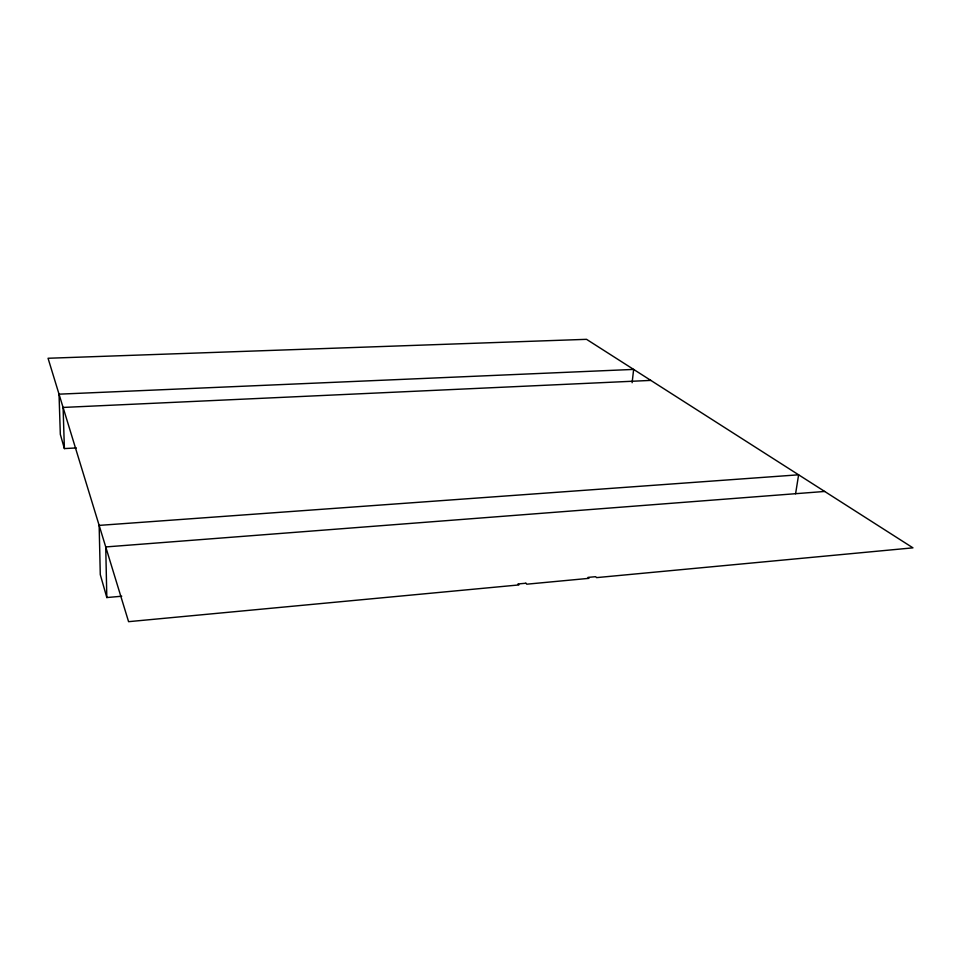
<?xml version="1.0" encoding="UTF-8"?>
<svg xmlns="http://www.w3.org/2000/svg" width="961" height="961" viewBox="0 0 961 961"><rect width="100%" height="100%" fill="white"/><g stroke="black" fill="none" stroke-linecap="round" stroke-linejoin="round"><path stroke-width="1.44" d="M632.122 382.706L633.635 369.408L59.029 394.166L60.327 434.372L64.387 448.583L76.351 447.934M795.588 493.75L798.615 474.806L99.151 525.391L100.28 574.594L106.815 597.55L121.747 596.228M824.682 491.455L105.734 546.941L106.815 597.55M650.825 380.4L63.09 407.44L64.387 448.583M525.871 583.231L517.979 583.976L518.844 584.937L128.582 621.671L48.05 358.261L586.534 339.329L912.95 547.842L596.577 577.621L595.616 576.684L587.988 577.405L588.937 578.342L526.748 584.192L525.871 583.231"/></g></svg>
